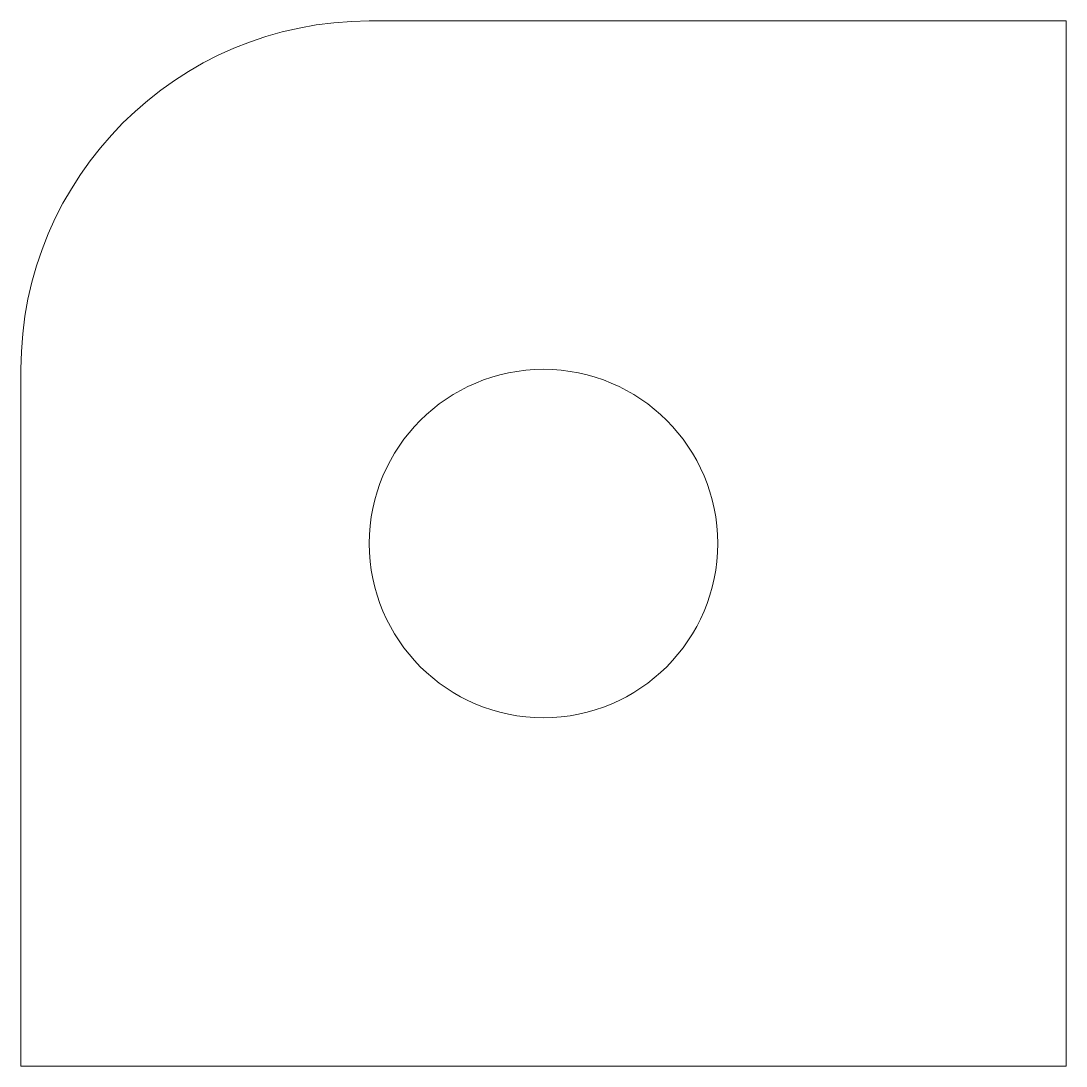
# Model space of a CAD drawing. Header units: millimetres. Extents: x 406 to 421, y 504 to 519.
import ezdxf

# ---------------------------------------------------------------- set-up
doc = ezdxf.new("R2010")
doc.units = ezdxf.units.MM

msp = doc.modelspace()

# ---------------------------------------------------------------- linework, layer by layer
at = {"color": 7, "linetype": 'Continuous', "lineweight": 15}
for p, q in [((410.983, 519.011), (420.983, 519.011)), ((420.983, 504.011), (420.983, 519.011)), ((405.983, 504.011), (405.983, 514.011)), ((405.983, 504.011), (420.983, 504.011))]:
    msp.add_line(p, q, dxfattribs=at)
msp.add_circle((413.483, 511.511), 2.5, dxfattribs=at)
msp.add_arc((410.983, 514.011), 5, 90, 180, dxfattribs=at)

doc.saveas('drawing.dxf')
